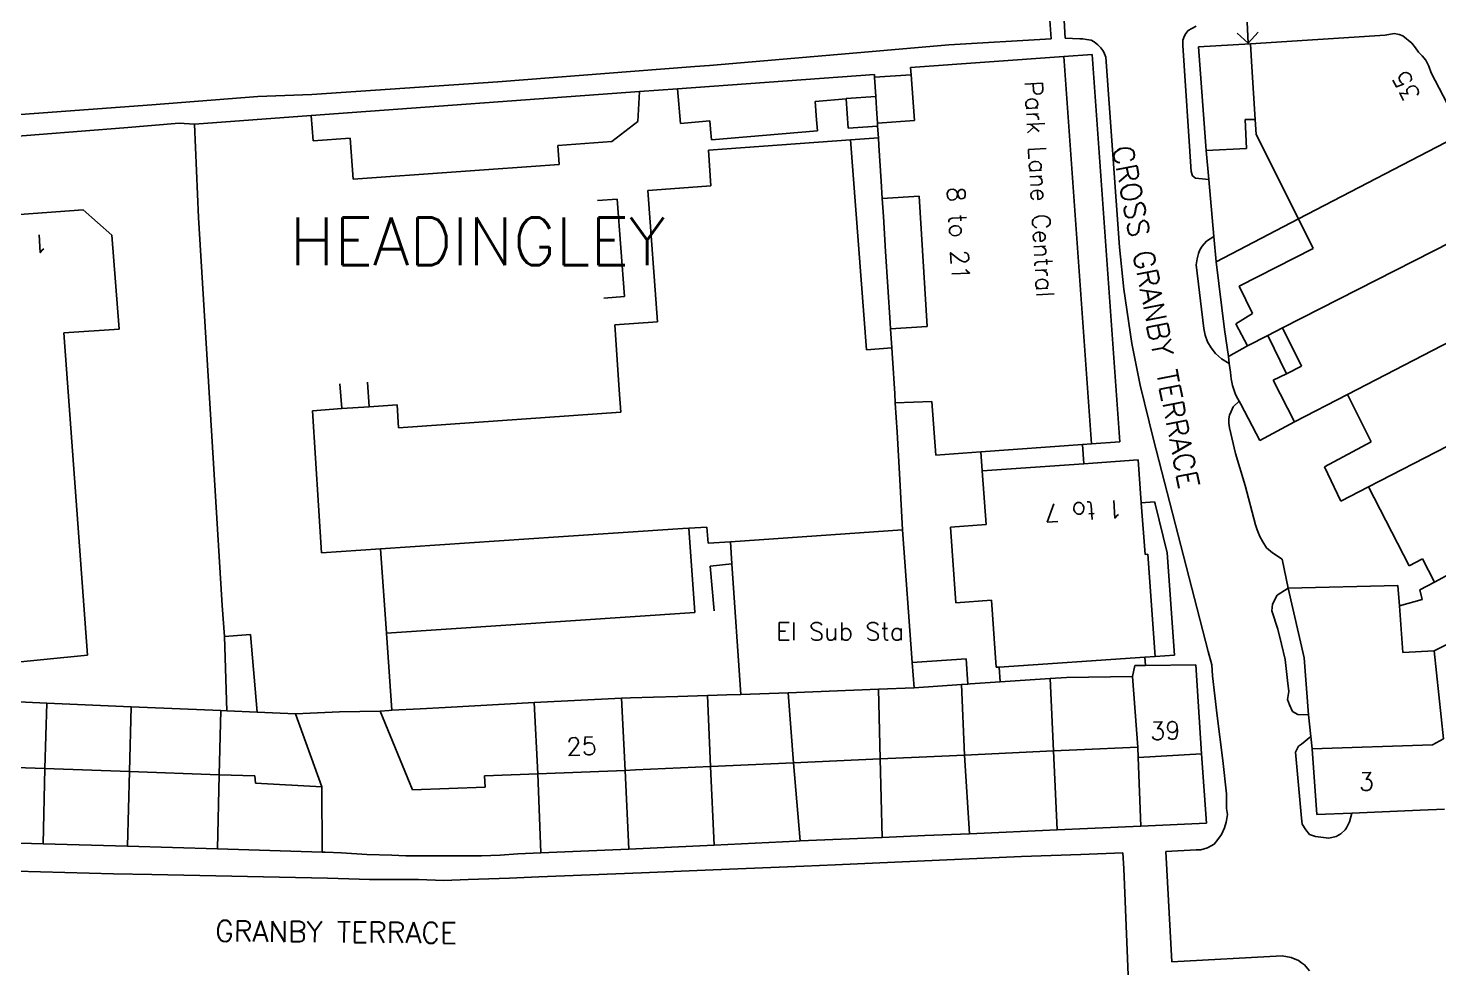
# Model space of a CAD drawing. Extents: x 427500 to 429848, y 434500 to 436505.
# Drawn here: x 427847.9 to 427943.1, y 436044.3 to 436107.7 of the extents above; entities that cross this region are included whole.
import ezdxf

# ---------------------------------------------------------------- set-up
doc = ezdxf.new("R2010")
doc.units = 0
doc.layers.add('LPTIP_Ex_Base', color=8, linetype='Continuous')
doc.styles.add('MtXpl_Romans', font='romans__.ttf')

msp = doc.modelspace()

# ---------------------------------------------------------------- linework, layer by layer
at = {"layer": 'LPTIP_Ex_Base', "color": 251, "true_color": 0x636466}
for p, q in [((427916.75, 436109.85), (427916.95, 436107)), ((427917.9, 436107.05), (427917.75, 436109.9)), ((427926.45, 436107.7), (427926.75, 436107.85)), ((427916.95, 436107), (427910.05, 436106.6)), ((427918.9, 436107), (427917.9, 436107.05)), ((427919.1, 436107), (427918.9, 436107)), ((427919.35, 436106.95), (427919.1, 436107)), ((427919.65, 436106.9), (427919.35, 436106.95)), ((427919.85, 436106.8), (427919.65, 436106.9)), ((427919.85, 436106.8), (427920.1, 436106.6)), ((427925.85, 436106.9), (427925.95, 436107.2)), ((427925.85, 436106.55), (427925.85, 436106.9)), ((427925.95, 436107.2), (427926.05, 436107.35)), ((427926.05, 436107.35), (427926.2, 436107.55)), ((427926.2, 436107.55), (427926.45, 436107.7)), ((427930.4, 436106.65), (427939.5, 436107.25)), ((427939.5, 436107.25), (427940.1, 436107.35)), ((427940.1, 436107.35), (427940.45, 436107.3)), ((427940.45, 436107.3), (427940.7, 436107.2)), ((427940.7, 436107.2), (427941.3, 436106.7)), ((427904.63, 436106.13), (427893.9, 436105.2)), ((427910.05, 436106.6), (427904.63, 436106.13)), ((427907.47, 436105.07), (427917.82, 436105.8)), ((427919.72, 436105.93), (427917.82, 436105.8)), ((427917.82, 436105.8), (427919.68, 436079.66)), ((427921.58, 436079.79), (427919.72, 436105.93)), ((427920.1, 436106.6), (427920.3, 436106.4)), ((427920.3, 436106.4), (427920.45, 436106.2)), ((427920.45, 436106.2), (427920.55, 436106)), ((427920.55, 436106), (427920.55, 436105.99)), ((427920.55, 436105.99), (427920.65, 436105.75)), ((427926.4, 436098.05), (427925.85, 436106.55)), ((427926.9, 436106.45), (427930.4, 436106.65)), ((427927.42, 436099.47), (427926.9, 436106.45)), ((427930.5, 436105.1), (427930.4, 436106.65)), ((427941.3, 436106.7), (427941.55, 436106.4)), ((427941.55, 436106.4), (427941.75, 436106.1)), ((427941.75, 436106.1), (427942, 436105.85)), ((427942, 436105.85), (427942.25, 436105.55)), ((427892.911, 436105.124), (427888.849, 436104.811)), ((427893.9, 436105.2), (427892.911, 436105.124)), ((427907.5, 436104.57), (427907.47, 436105.07)), ((427920.65, 436105.75), (427921.57, 436092.93)), ((427930.73, 436101.56), (427930.5, 436105.1)), ((427942.25, 436105.55), (427942.45, 436105.15)), ((427942.45, 436105.15), (427942.6, 436104.7)), ((427879.6, 436104.1), (427867.05, 436103.25)), ((427888.849, 436104.811), (427879.6, 436104.1)), ((427891.721, 436103.63), (427905.02, 436104.6)), ((427905.02, 436104.6), (427905.03, 436104.4)), ((427907.5, 436104.57), (427905.03, 436104.4)), ((427905.03, 436104.4), (427905.11, 436103.1)), ((427907.72, 436101.48), (427907.5, 436104.57)), ((427942.6, 436104.7), (427944.75, 436100.6)), ((427863.4, 436103.1), (427856.25, 436102.55)), ((427867.05, 436103.25), (427863.4, 436103.1)), ((427866.994, 436101.825), (427889.169, 436103.443)), ((427889.043, 436101.425), (427889.169, 436103.443)), ((427889.169, 436103.443), (427891.721, 436103.63)), ((427891.721, 436103.63), (427891.925, 436101.292)), ((427901.015, 436102.763), (427903.123, 436102.947)), ((427905.11, 436103.1), (427903.12, 436102.98)), ((427903.12, 436102.98), (427903.123, 436102.947)), ((427903.123, 436102.947), (427903.25, 436100.98)), ((427905.16, 436102.3), (427905.11, 436103.1)), ((427856.25, 436102.55), (427846.16, 436101.81)), ((427901.123, 436101.522), (427901.015, 436102.763)), ((427905.23, 436101.3), (427905.16, 436102.3)), ((427858.1, 436101.3), (427854.35, 436101)), ((427859.12, 436101.25), (427858.1, 436101.3)), ((427859.12, 436101.25), (427866.994, 436101.825)), ((427859.4, 436094.95), (427859.12, 436101.25)), ((427866.994, 436101.825), (427867.139, 436100.118)), ((427887.288, 436100.068), (427889.043, 436101.425)), ((427891.925, 436101.292), (427893.903, 436101.464)), ((427893.903, 436101.464), (427893.952, 436100.898)), ((427901.186, 436100.798), (427901.123, 436101.522)), ((427903.25, 436100.98), (427905.24, 436101.11)), ((427905.23, 436101.3), (427907.72, 436101.48)), ((427905.24, 436101.11), (427905.23, 436101.3)), ((427905.29, 436100.31), (427905.24, 436101.11)), ((427930.73, 436101.56), (427930.05, 436101.55)), ((427930.05, 436101.55), (427930.15, 436099.6)), ((427930.73, 436101.56), (427930.8, 436100.55)), ((427854.35, 436101), (427835.6, 436099.5)), ((427867.139, 436100.118), (427869.633, 436100.296)), ((427869.633, 436100.296), (427869.831, 436097.516)), ((427893.952, 436100.898), (427894.015, 436100.174)), ((427894.015, 436100.174), (427901.186, 436100.798)), ((427903.4, 436100.19), (427895.06, 436099.581)), ((427903.4, 436100.19), (427905.29, 436100.31)), ((427904.48, 436086.01), (427903.4, 436100.19)), ((427905.32, 436099.8), (427905.29, 436100.31)), ((427930.8, 436100.55), (427933.66, 436094.84)), ((427944.75, 436100.6), (427933.66, 436094.84)), ((427883.654, 436099.808), (427887.288, 436100.068)), ((427883.747, 436098.51), (427883.654, 436099.808)), ((427895.06, 436099.581), (427893.813, 436099.49)), ((427893.813, 436099.49), (427893.989, 436097.069)), ((427905.48, 436097.4), (427905.32, 436099.8)), ((427930.15, 436099.6), (427927.42, 436099.47)), ((427927.59, 436097.51), (427927.42, 436099.47)), ((427869.831, 436097.516), (427883.747, 436098.51)), ((427905.55, 436096.23), (427905.48, 436097.4)), ((427926.5, 436097.75), (427926.4, 436098.05)), ((427926.7, 436097.6), (427926.5, 436097.75)), ((427927.59, 436097.51), (427926.7, 436097.6)), ((427927.94, 436093.66), (427927.59, 436097.51)), ((427891.25, 436096.87), (427889.734, 436096.759)), ((427889.734, 436096.759), (427890.384, 436087.891)), ((427893.989, 436097.069), (427891.25, 436096.87)), ((427908.04, 436096.39), (427905.55, 436096.23)), ((427908.58, 436087.58), (427908.04, 436096.39)), ((427851.6, 436095.45), (427836, 436094.35)), ((427853.55, 436093.75), (427851.6, 436095.45)), ((427887.659, 436096.181), (427886.334, 436096.082)), ((427888.151, 436089.61), (427887.659, 436096.181)), ((427905.63, 436095), (427905.55, 436096.23)), ((427860.8, 436072.05), (427859.4, 436094.95)), ((427905.78, 436092.65), (427905.63, 436095)), ((427933.66, 436094.84), (427928.1, 436091.95)), ((427947.6, 436095.15), (427932.56, 436087.49)), ((427933.66, 436094.84), (427934.65, 436092.85)), ((427854.05, 436087.4), (427853.55, 436093.75)), ((427927.45, 436093.35), (427927.94, 436093.66)), ((427928.1, 436091.95), (427927.94, 436093.66)), ((427905.93, 436090.25), (427905.78, 436092.65)), ((427921.57, 436092.93), (427921.86, 436090.1)), ((427926.8, 436092.15), (427926.9, 436092.5)), ((427926.9, 436092.5), (427927, 436092.75)), ((427927, 436092.75), (427927.15, 436093)), ((427927.15, 436093), (427927.45, 436093.35)), ((427934.65, 436092.85), (427929.65, 436090.3)), ((427926.75, 436091.75), (427926.8, 436092.15)), ((427927.25, 436087.45), (427926.75, 436091.75)), ((427928.65, 436087.38), (427928.1, 436091.95)), ((427906.09, 436087.84), (427905.93, 436090.25)), ((427921.86, 436090.1), (427922.41, 436086.43)), ((427929.65, 436090.3), (427930.55, 436088.45)), ((427950.34, 436089.92), (427936.95, 436083)), ((427886.761, 436089.506), (427888.151, 436089.61)), ((427887.489, 436087.687), (427890.384, 436087.891)), ((427906.12, 436087.43), (427906.09, 436087.84)), ((427930.55, 436088.45), (427929.43, 436087.77)), ((427929.43, 436087.77), (427930.2, 436086.27)), ((427850.3, 436087.15), (427854.05, 436087.4)), ((427851.9, 436065.4), (427850.3, 436087.15)), ((427887.8, 436083.3), (427887.489, 436087.687)), ((427906.12, 436087.43), (427908.58, 436087.58)), ((427906.197, 436086.153), (427906.12, 436087.43)), ((427927.35, 436087), (427927.25, 436087.45)), ((427927.5, 436086.55), (427927.35, 436087)), ((427928.92, 436085.55), (427928.65, 436087.38)), ((427931.58, 436086.98), (427930.2, 436086.27)), ((427932.56, 436087.49), (427931.58, 436086.98)), ((427932.83, 436084.39), (427931.58, 436086.98)), ((427932.56, 436087.49), (427933.85, 436084.9)), ((427906.197, 436086.153), (427904.48, 436086.01)), ((427906.197, 436086.153), (427906.242, 436085.44)), ((427922.41, 436086.43), (427922.96, 436083.63)), ((427927.75, 436086.15), (427927.5, 436086.55)), ((427928.05, 436085.75), (427927.75, 436086.15)), ((427930.2, 436086.27), (427928.92, 436085.55)), ((427906.242, 436085.44), (427906.391, 436083.05)), ((427928.45, 436085.4), (427928.05, 436085.75)), ((427928.98, 436085.08), (427928.45, 436085.4)), ((427928.98, 436085.08), (427928.92, 436085.55)), ((427929.05, 436084.5), (427928.98, 436085.08)), ((427933.85, 436084.9), (427932.83, 436084.39)), ((427929.1, 436084.05), (427929.05, 436084.5)), ((427929.2, 436083.6), (427929.1, 436084.05)), ((427932.83, 436084.39), (427931.95, 436083.95)), ((427931.95, 436083.95), (427933.37, 436081.15)), ((427868.943, 436083.715), (427869.061, 436082.038)), ((427870.91, 436082.167), (427870.794, 436083.833)), ((427887.9, 436081.8), (427887.8, 436083.3)), ((427906.391, 436083.05), (427906.43, 436082.43)), ((427922.96, 436083.63), (427923.87, 436079.96)), ((427929.4, 436083), (427929.2, 436083.6)), ((427929.55, 436082.7), (427929.4, 436083)), ((427936.95, 436083), (427933.37, 436081.15)), ((427938.55, 436079.8), (427936.95, 436083)), ((427867.1, 436081.9), (427869.061, 436082.038)), ((427869.061, 436082.038), (427870.91, 436082.167)), ((427870.91, 436082.167), (427872.8, 436082.3)), ((427872.8, 436082.3), (427872.9, 436080.75)), ((427908.9, 436082.53), (427906.43, 436082.43)), ((427906.55, 436080.45), (427906.43, 436082.43)), ((427909.16, 436078.9), (427908.9, 436082.53)), ((427929.1, 436081.85), (427929.25, 436082.15)), ((427929.25, 436082.15), (427929.64, 436082.54)), ((427929.64, 436082.54), (427929.55, 436082.7)), ((427929.75, 436082.35), (427929.64, 436082.54)), ((427931.03, 436079.89), (427929.75, 436082.35)), ((427867.7, 436072.3), (427867.1, 436081.9)), ((427872.9, 436080.75), (427887.9, 436081.8)), ((427928.95, 436081.35), (427929, 436081.6)), ((427928.95, 436081.05), (427928.95, 436081.35)), ((427929, 436080.75), (427928.95, 436081.05)), ((427929, 436081.6), (427929.1, 436081.85)), ((427933.37, 436081.15), (427931.03, 436079.89)), ((427906.74, 436077.25), (427906.55, 436080.45)), ((427929.4, 436079), (427929, 436080.75)), ((427919.08, 436079.62), (427912.21, 436079.12)), ((427919.68, 436079.66), (427919.08, 436079.62)), ((427919.08, 436079.62), (427919.17, 436078.32)), ((427919.68, 436079.66), (427921.58, 436079.79)), ((427923.87, 436079.96), (427927.55, 436065.65)), ((427935.4, 436078.1), (427938.55, 436079.8)), ((427943.7, 436079.5), (427938.383, 436076.76)), ((427912.21, 436079.12), (427909.16, 436078.9)), ((427912.3, 436077.83), (427912.21, 436079.12)), ((427919.17, 436078.32), (427912.3, 436077.83)), ((427919.77, 436078.36), (427919.17, 436078.32)), ((427922.83, 436078.58), (427919.77, 436078.36)), ((427923.04, 436075.69), (427922.83, 436078.58)), ((427930.05, 436076.85), (427929.4, 436079)), ((427906.93, 436073.85), (427906.74, 436077.25)), ((427912.3, 436077.83), (427912.56, 436074.22)), ((427936.52, 436075.8), (427935.4, 436078.1)), ((427930.75, 436074.2), (427930.05, 436076.85)), ((427938.383, 436076.76), (427936.52, 436075.8)), ((427941.126, 436071.437), (427938.383, 436076.76)), ((427923.94, 436075.75), (427923.04, 436075.69)), ((427923.29, 436072.19), (427923.04, 436075.69)), ((427923.97, 436075.61), (427923.94, 436075.75)), ((427924.79, 436072.3), (427923.97, 436075.61)), ((427892.1, 436073.94), (427883.69, 436073.38)), ((427892.5, 436073.97), (427892.1, 436073.94)), ((427893.7, 436074.05), (427892.5, 436073.97)), ((427892.5, 436073.97), (427892.89, 436068.28)), ((427893.8, 436072.95), (427893.7, 436074.05)), ((427906.93, 436073.85), (427895.3, 436073.05)), ((427907.58, 436064.9), (427906.93, 436073.85)), ((427912.56, 436074.22), (427910.16, 436074.05)), ((427910.16, 436074.05), (427910.52, 436068.94)), ((427930.85, 436073.85), (427930.75, 436074.2)), ((427931.05, 436073.4), (427930.85, 436073.85)), ((427871.69, 436072.57), (427867.7, 436072.3)), ((427883.69, 436073.38), (427871.69, 436072.57)), ((427872.08, 436066.88), (427871.69, 436072.57)), ((427895.3, 436073.05), (427893.8, 436072.95)), ((427895.3, 436073.05), (427895.402, 436071.553)), ((427931.25, 436073.05), (427931.05, 436073.4)), ((427931.5, 436072.65), (427931.25, 436073.05)), ((427931.9, 436072.3), (427931.5, 436072.65)), ((427861, 436068.75), (427860.8, 436072.05)), ((427895.402, 436071.553), (427893.941, 436071.396)), ((427895.402, 436071.553), (427896, 436062.75)), ((427923.49, 436072.21), (427923.29, 436072.19)), ((427923.98, 436065.32), (427923.49, 436072.21)), ((427925.28, 436065.41), (427924.79, 436072.3)), ((427932.55, 436071.87), (427931.9, 436072.3)), ((427932.96, 436069.93), (427932.55, 436071.87)), ((427942.014, 436071.895), (427941.126, 436071.437)), ((427942.823, 436070.326), (427942.014, 436071.895)), ((427893.941, 436071.396), (427894.215, 436068.388)), ((427944.9, 436071.45), (427942.823, 436070.326)), ((427932.2, 436069.45), (427932.96, 436069.93)), ((427932.96, 436069.93), (427940.35, 436070.1)), ((427934.03, 436065.22), (427932.96, 436069.93)), ((427940.35, 436070.1), (427940.46, 436068.74)), ((427942.823, 436070.326), (427941.85, 436069.8)), ((427941.85, 436069.8), (427942, 436069.15)), ((427861.14, 436066.65), (427861, 436068.75)), ((427910.52, 436068.94), (427912.92, 436069.11)), ((427912.92, 436069.11), (427913.24, 436064.59)), ((427931.85, 436068.4), (427931.9, 436068.85)), ((427931.9, 436068.85), (427932.2, 436069.45)), ((427942, 436069.15), (427940.46, 436068.74)), ((427940.7, 436065.58), (427940.46, 436068.74)), ((427948.92, 436068.7), (427942.8, 436065.7)), ((427892.89, 436068.28), (427872.08, 436066.88)), ((427932.25, 436067.15), (427931.85, 436068.4)), ((427861.14, 436066.65), (427862.9, 436066.8)), ((427862.9, 436066.8), (427863.35, 436061.56)), ((427872.08, 436066.88), (427872.436, 436061.679)), ((427932.5, 436066.15), (427932.25, 436067.15)), ((427861.14, 436066.65), (427861.3, 436061.64)), ((427932.75, 436065.1), (427932.5, 436066.15)), ((427844.8, 436064.7), (427851.9, 436065.4)), ((427907.58, 436064.9), (427911.22, 436065.15)), ((427907.7, 436063.2), (427907.58, 436064.9)), ((427911.22, 436065.15), (427911.34, 436063.45)), ((427913.44, 436064.6), (427923.28, 436065.27)), ((427923.28, 436065.27), (427923.98, 436065.32)), ((427923.28, 436065.27), (427923.32, 436064.71)), ((427923.98, 436065.32), (427925.28, 436065.41)), ((427927.55, 436065.65), (427927.8, 436064.75)), ((427932.9, 436063.7), (427932.75, 436065.1)), ((427934.33, 436061.38), (427934.03, 436065.22)), ((427942.8, 436065.7), (427940.7, 436065.58)), ((427942.8, 436065.7), (427943.437, 436059.745)), ((427913.24, 436064.59), (427913.44, 436064.6)), ((427913.44, 436064.6), (427913.51, 436063.59)), ((427918, 436063.9), (427922.45, 436063.95)), ((427922.45, 436063.95), (427922.6, 436064.7)), ((427922.8, 436059.2), (427922.45, 436063.95)), ((427922.6, 436064.7), (427923.32, 436064.71)), ((427923.32, 436064.71), (427926.71, 436064.75)), ((427926.71, 436064.75), (427927.1, 436058.73)), ((427927.8, 436064.75), (427927.85, 436064)), ((427927.85, 436064), (427928.15, 436061.3)), ((427899.2, 436062.85), (427905.3, 436063.1)), ((427905.3, 436063.1), (427907.7, 436063.2)), ((427905.42, 436058.4), (427905.3, 436063.1)), ((427907.7, 436063.2), (427910.9, 436063.42)), ((427910.9, 436063.42), (427911.34, 436063.45)), ((427911.1, 436058.66), (427910.9, 436063.42)), ((427911.34, 436063.45), (427911.49, 436063.46)), ((427911.49, 436063.46), (427913.51, 436063.59)), ((427913.51, 436063.59), (427916.89, 436063.82)), ((427916.89, 436063.82), (427918, 436063.9)), ((427917.11, 436058.94), (427916.89, 436063.82)), ((427933, 436062.95), (427932.9, 436063.7)), ((427932.9, 436062.4), (427933, 436062.95)), ((427843.25, 436062.43), (427849.15, 436062.15)), ((427849.15, 436062.15), (427849.03, 436057.75)), ((427849.15, 436062.15), (427854.85, 436061.91)), ((427876.05, 436061.87), (427882.05, 436062.2)), ((427882.05, 436062.2), (427887.95, 436062.5)), ((427882.3, 436057.39), (427882.05, 436062.2)), ((427887.95, 436062.5), (427888.55, 436062.52)), ((427888.19, 436057.62), (427887.95, 436062.5)), ((427888.55, 436062.52), (427890.1, 436062.57)), ((427890.1, 436062.57), (427891.75, 436062.62)), ((427891.75, 436062.62), (427893.75, 436062.68)), ((427893.75, 436062.68), (427895.05, 436062.72)), ((427893.96, 436057.88), (427893.75, 436062.68)), ((427895.05, 436062.72), (427896, 436062.75)), ((427896, 436062.75), (427899.2, 436062.85)), ((427899.55, 436058.14), (427899.2, 436062.85)), ((427933.05, 436062.05), (427932.9, 436062.4)), ((427933.25, 436061.6), (427933.05, 436062.05)), ((427854.73, 436057.55), (427854.85, 436061.91)), ((427854.85, 436061.91), (427860.9, 436061.66)), ((427860.9, 436061.66), (427860.8, 436057.33)), ((427860.9, 436061.66), (427861.3, 436061.64)), ((427861.3, 436061.64), (427863.35, 436061.56)), ((427863.35, 436061.56), (427865.95, 436061.45)), ((427865.95, 436061.45), (427868.92, 436061.57)), ((427865.95, 436061.45), (427867.72, 436056.52)), ((427868.92, 436061.57), (427871.67, 436061.63)), ((427871.67, 436061.63), (427872.26, 436061.67)), ((427873.85, 436056.3), (427871.67, 436061.63)), ((427872.26, 436061.67), (427872.436, 436061.679)), ((427872.436, 436061.679), (427874.35, 436061.78)), ((427874.35, 436061.78), (427876.05, 436061.87)), ((427928.15, 436061.3), (427928.55, 436058.3)), ((427933.6, 436061.4), (427933.25, 436061.6)), ((427934.33, 436061.38), (427933.6, 436061.4)), ((427934.48, 436059.91), (427934.33, 436061.38)), ((427922.8, 436059.2), (427918.68, 436059.01)), ((427922.83, 436058.5), (427922.8, 436059.2)), ((427933.45, 436058.85), (427933.65, 436059.25)), ((427933.65, 436059.25), (427933.85, 436059.4)), ((427933.85, 436059.4), (427934.48, 436059.91)), ((427934.57, 436059.08), (427934.48, 436059.91)), ((427942.7, 436059.35), (427934.57, 436059.08)), ((427943.437, 436059.745), (427942.7, 436059.35)), ((427905.42, 436058.4), (427899.55, 436058.14)), ((427908.04, 436058.52), (427905.42, 436058.4)), ((427905.55, 436053.1), (427905.42, 436058.4)), ((427911.1, 436058.66), (427908.04, 436058.52)), ((427917.11, 436058.94), (427911.1, 436058.66)), ((427911.45, 436053.35), (427911.1, 436058.66)), ((427918.68, 436059.01), (427917.11, 436058.94)), ((427917.35, 436053.61), (427917.11, 436058.94)), ((427927.1, 436058.73), (427922.83, 436058.5)), ((427923, 436053.86), (427922.83, 436058.5)), ((427927.1, 436058.73), (427927.45, 436054.05)), ((427928.55, 436058.3), (427928.8, 436056.05)), ((427933.85, 436054.4), (427933.45, 436058.85)), ((427934.57, 436059.08), (427934.9, 436054.65)), ((427849.03, 436057.75), (427843.14, 436057.97)), ((427849.03, 436057.75), (427848.9, 436052.67)), ((427854.73, 436057.55), (427849.03, 436057.75)), ((427854.6, 436052.5), (427854.73, 436057.55)), ((427860.8, 436057.33), (427854.73, 436057.55)), ((427860.8, 436057.33), (427860.68, 436052.32)), ((427863.2, 436057.25), (427860.8, 436057.33)), ((427863.25, 436056.75), (427863.2, 436057.25)), ((427882.3, 436057.39), (427878.7, 436057.25)), ((427878.7, 436057.25), (427878.75, 436056.5)), ((427888.19, 436057.62), (427882.3, 436057.39)), ((427882.5, 436052.06), (427882.3, 436057.39)), ((427888.9, 436057.65), (427888.19, 436057.62)), ((427888.45, 436052.3), (427888.19, 436057.62)), ((427893.96, 436057.88), (427888.9, 436057.65)), ((427899.55, 436058.14), (427893.96, 436057.88)), ((427894.2, 436052.58), (427893.96, 436057.88)), ((427900, 436052.86), (427899.55, 436058.14)), ((427867.72, 436056.52), (427863.25, 436056.75)), ((427867.72, 436056.52), (427867.75, 436052.11)), ((427878.75, 436056.5), (427873.85, 436056.3)), ((427928.8, 436056.05), (427928.8, 436055.05)), ((427928.8, 436055.05), (427928.85, 436054.65)), ((427928.85, 436054.65), (427928.8, 436054.25)), ((427933.9, 436054), (427933.85, 436054.4)), ((427934.9, 436054.65), (427937.25, 436054.74)), ((427937.25, 436054.74), (427937.1, 436054.15)), ((427941.87, 436054.93), (427937.25, 436054.74)), ((427943.5, 436055), (427941.87, 436054.93)), ((427911.45, 436053.35), (427917.35, 436053.61)), ((427917.35, 436053.61), (427919.41, 436053.7)), ((427919.41, 436053.7), (427923, 436053.86)), ((427923, 436053.86), (427927.45, 436054.05)), ((427928.65, 436053.75), (427928.45, 436053.3)), ((427928.76, 436054.12), (427928.65, 436053.75)), ((427928.8, 436054.25), (427928.76, 436054.12)), ((427934.15, 436053.6), (427933.9, 436054)), ((427934.4, 436053.3), (427934.15, 436053.6)), ((427936.8, 436053.6), (427936.5, 436053.35)), ((427936.9, 436053.75), (427936.8, 436053.6)), ((427937.1, 436054.15), (427936.9, 436053.75)), ((427843, 436052.84), (427848.9, 436052.67)), ((427848.9, 436052.67), (427854.6, 436052.5)), ((427854.6, 436052.5), (427860.68, 436052.32)), ((427888.45, 436052.3), (427894.2, 436052.58)), ((427894.2, 436052.58), (427899.75, 436052.85)), ((427899.75, 436052.85), (427900, 436052.86)), ((427900, 436052.86), (427905.55, 436053.1)), ((427905.55, 436053.1), (427908.42, 436053.22)), ((427908.42, 436053.22), (427911.45, 436053.35)), ((427927.95, 436052.65), (427927.5, 436052.4)), ((427928.2, 436052.95), (427927.95, 436052.65)), ((427928.45, 436053.3), (427928.2, 436052.95)), ((427934.8, 436053.15), (427934.4, 436053.3)), ((427935.7, 436053.05), (427934.8, 436053.15)), ((427936.2, 436053.15), (427935.7, 436053.05)), ((427936.5, 436053.35), (427936.2, 436053.15)), ((427860.68, 436052.32), (427867.75, 436052.11)), ((427867.75, 436052.11), (427867.95, 436052.1)), ((427867.95, 436052.1), (427869.05, 436052.05)), ((427869.05, 436052.05), (427870.75, 436051.95)), ((427870.75, 436051.95), (427872.45, 436051.9)), ((427872.45, 436051.9), (427873.4, 436051.85)), ((427873.4, 436051.85), (427878.5, 436051.85)), ((427878.5, 436051.85), (427879.75, 436051.9)), ((427879.75, 436051.9), (427880.95, 436052)), ((427880.95, 436052), (427882.5, 436052.06)), ((427882.5, 436052.06), (427888.45, 436052.3)), ((427902.37, 436051.24), (427914.95, 436051.8)), ((427914.95, 436051.8), (427918.95, 436051.95)), ((427918.95, 436051.95), (427921.8, 436052.05)), ((427921.87, 436051), (427921.8, 436052.05)), ((427926.75, 436052.25), (427924.7, 436052.15)), ((427924.7, 436052.15), (427925.1, 436044.7)), ((427927.05, 436052.25), (427926.75, 436052.25)), ((427927.5, 436052.4), (427927.05, 436052.25)), ((427847.09, 436050.82), (427853.65, 436050.65)), ((427853.65, 436050.65), (427856.25, 436050.6)), ((427856.25, 436050.6), (427868.1, 436050.35)), ((427882.38, 436050.43), (427889.3, 436050.7)), ((427889.3, 436050.7), (427894.13, 436050.9)), ((427894.13, 436050.9), (427900.25, 436051.15)), ((427900.25, 436051.15), (427902.37, 436051.24)), ((427922.25, 436041.5), (427921.87, 436051)), ((427868.1, 436050.35), (427869.55, 436050.3)), ((427869.55, 436050.3), (427870.95, 436050.25)), ((427870.95, 436050.25), (427873.7, 436050.25)), ((427873.7, 436050.25), (427874.25, 436050.25)), ((427874.25, 436050.25), (427875.95, 436050.2)), ((427875.95, 436050.2), (427877.6, 436050.25)), ((427877.6, 436050.25), (427880.4, 436050.35)), ((427880.4, 436050.35), (427882.38, 436050.43)), ((427925.1, 436044.7), (427932.55, 436045.1)), ((427932.55, 436045.1), (427933.15, 436045)), ((427933.15, 436045), (427933.65, 436044.8)), ((427933.65, 436044.8), (427933.865, 436044.639)), ((427933.865, 436044.639), (427934.05, 436044.5)), ((427934.05, 436044.5), (427934.4, 436044.1))]:
    msp.add_line(p, q, dxfattribs=at)
for points in [[(427930.178, 436108.118), (427930.25, 436106.7)], [(427929.508, 436107.37), (427930.25, 436106.7), (427930.92, 436107.442)]]:
    msp.add_lwpolyline(points, dxfattribs=at)

# ---------------------------------------------------------------- texts
at = {"layer": 'LPTIP_Ex_Base', "color": 251, "true_color": 0x636466, "style": 'MtXpl_Romans'}
for s, height, rotation, p in [('Park Lane Central', 1.2, 273.2, (427915.158, 436104.147)), ('35', 1.2, 117.8, (427941.93, 436103.172)), ('CROSS GRANBY TERRACE', 1.4, 281.1, (427921.065, 436099.637)), ('8 to 21', 1.2, 273.2, (427909.922, 436096.98)), ('1 to 18', 1.2, 184, (427849.195, 436093.813)), ('1 to 7', 1.2, 183.3, (427921.755, 436075.879)), ('39', 1.2, 1.7, (427923.644, 436059.677)), ('25', 1.2, 2.4, (427884.253, 436058.613)), ('3', 1.2, 2.3, (427937.739, 436056.254)), ('GRANBY TERRACE', 1.4, 359.5, (427860.512, 436046.091))]:
    msp.add_text(s, height=height, rotation=rotation, dxfattribs=at).set_placement(p)
for s, height, p in [('HEADINGLEY', 3.2, (427865.543, 436091.729)), ('El Sub Sta', 1.2, (427898.394, 436066.401))]:
    msp.add_text(s, height=height, dxfattribs=at).set_placement(p)

doc.saveas('drawing.dxf')
